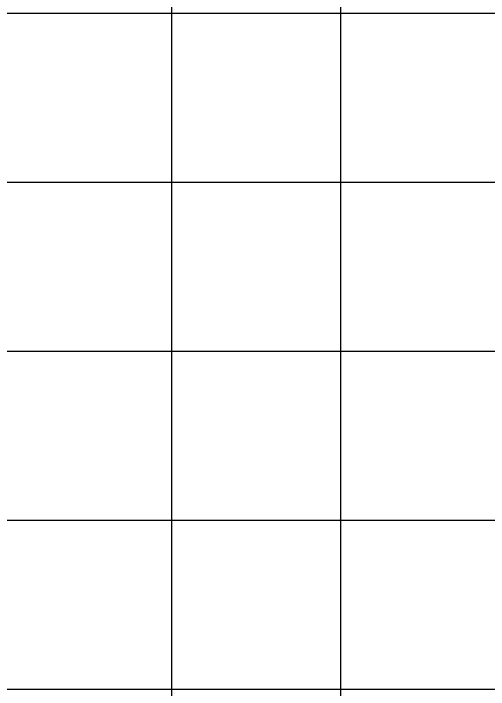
# Model space of a CAD drawing. Extents: x -32000 to 290600, y -96057 to 131250.
# Drawn here: x 211837 to 213525, y 78600 to 81000 of the extents above; entities that cross this region are included whole.
import ezdxf

# ---------------------------------------------------------------- set-up
doc = ezdxf.new("R2010")
doc.units = 0
doc.layers.add('XFDR30-50K$0$A-R-Plan', color=9, linetype='Continuous')

# ---------------------------------------------------------------- blocks, each defined once
blk = doc.blocks.new('XFDR30-50K')
at = {"layer": 'XFDR30-50K$0$A-R-Plan'}
for p, q in [((212400, 60600), (212400, 89925, 0)), ((213000, 60600), (213000, 89925, 0)), ((243101, 81000), (174600, 81000)), ((243101, 80400), (174600, 80400)), ((243101, 79800), (211800, 79800)), ((243101, 79200), (211800, 79200)), ((243101, 78600), (174600, 78600))]:
    blk.add_line(p, q, dxfattribs=at)

msp = doc.modelspace()

# ---------------------------------------------------------------- block references
msp.add_blockref('XFDR30-50K', (0, 0))

doc.saveas('drawing.dxf')
